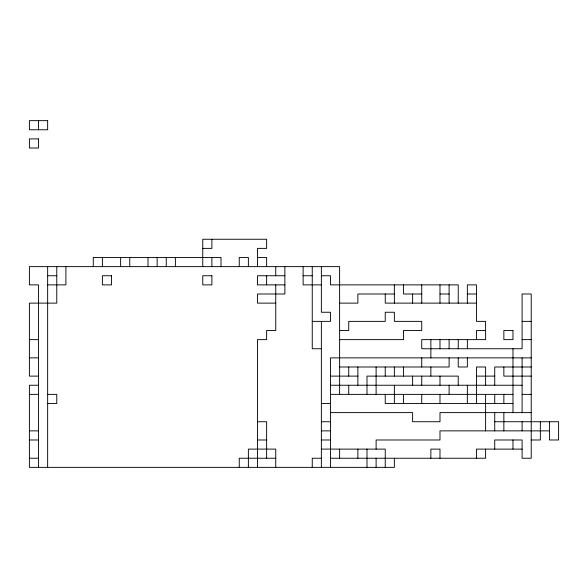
<?xml version="1.0" encoding="UTF-8"?>
<svg xmlns="http://www.w3.org/2000/svg" width="588" height="588" viewBox="0 0 588 588"><rect width="100%" height="100%" fill="white"/><g stroke="black" fill="none" stroke-linecap="round" stroke-linejoin="round"><path stroke-width="0.88" d="M202.757 248.379L211.886 248.379L211.886 239.257M257.5 257.5L266.629 257.5L266.629 266.629M47.65 275.75L56.771 275.75M284.879 275.75L257.5 275.75L257.5 284.879L284.879 284.879M303.121 275.75L312.25 275.75M321.371 275.75L330.5 275.75L330.5 284.879L458.236 284.879L458.236 303.121M47.65 284.879L65.9 284.879L65.9 266.629M321.371 284.879L303.121 284.879L303.121 266.629M394.364 294L357.871 294L357.871 303.121L339.621 303.121M421.736 294L403.493 294L403.493 284.879M439.986 294L449.107 294M467.357 294L476.486 294M275.75 303.121L257.5 303.121L257.5 294L284.879 294L284.879 266.629M476.486 303.121L385.243 303.121L385.243 294M312.25 321.371L330.5 321.371L330.5 312.25L321.371 312.25L321.371 266.629M522.1 321.371L531.229 321.371M339.621 330.5L348.743 330.5L348.743 321.371L385.243 321.371L385.243 312.25L394.364 312.25L394.364 321.371L421.736 321.371L421.736 330.5L403.493 330.5L403.493 339.621L339.621 339.621M485.607 330.5L476.486 330.5L476.486 339.621M29.4 339.621L38.521 339.621M522.1 339.621L531.229 339.621M321.371 348.743L312.25 348.743L312.25 266.629M29.4 357.871L38.521 357.871M531.229 357.871L330.5 357.871L330.5 467.357M339.621 366.993L449.107 366.993L449.107 357.871M531.229 366.993L494.728 366.993L494.728 385.243M38.521 376.114L29.4 376.114L29.4 303.121L56.771 303.121L56.771 266.629M330.5 376.114L357.871 376.114M476.486 376.114L494.728 376.114M531.229 376.114L503.857 376.114L503.857 366.993M38.521 385.243L29.4 385.243L29.4 467.357L394.364 467.357L394.364 458.236M330.5 385.243L522.1 385.243M29.4 394.364L38.521 394.364M47.65 394.364L56.771 394.364L56.771 403.493L47.65 403.493M330.5 394.364L512.979 394.364M522.1 394.364L531.229 394.364M321.371 403.493L330.5 403.493M512.979 403.493L385.243 403.493L385.243 394.364M330.5 412.614L412.614 412.614L412.614 421.736L439.986 421.736L439.986 412.614L531.229 412.614M257.5 421.736L266.629 421.736L266.629 458.236M321.371 421.736L330.5 421.736M494.728 421.736L558.6 421.736L558.6 439.986L549.479 439.986L549.479 421.736M29.4 430.864L38.521 430.864M321.371 430.864L330.5 430.864M549.479 430.864L439.986 430.864L439.986 439.986L376.114 439.986L376.114 449.107M29.4 439.986L38.521 439.986M257.5 439.986L266.629 439.986M321.371 439.986L330.5 439.986M531.229 439.986L540.35 439.986L540.35 421.736M321.371 449.107L385.243 449.107L385.243 467.357M522.1 449.107L476.486 449.107L476.486 458.236M29.4 458.236L38.521 458.236M275.75 458.236L239.257 458.236L239.257 467.357M321.371 458.236L312.25 458.236L312.25 467.357M330.5 458.236L485.607 458.236L485.607 449.107M522.1 357.871L522.1 412.614M522.1 421.736L522.1 430.864M512.979 348.743L512.979 412.614M512.979 439.986L512.979 449.107M503.857 394.364L503.857 403.493M503.857 412.614L503.857 430.864M494.728 394.364L494.728 403.493M494.728 412.614L494.728 430.864M494.728 449.107L494.728 439.986L522.1 439.986L522.1 458.236L531.229 458.236L531.229 294L522.1 294L522.1 348.743L421.736 348.743L421.736 339.621L485.607 339.621L485.607 321.371L476.486 321.371L476.486 284.879L467.357 284.879L467.357 303.121M485.607 385.243L485.607 366.993L476.486 366.993L476.486 403.493M485.607 394.364L485.607 430.864M467.357 339.621L467.357 348.743M467.357 357.871L467.357 366.993L458.236 366.993L458.236 357.871M467.357 385.243L467.357 403.493M458.236 339.621L458.236 348.743M458.236 385.243L458.236 376.114L366.993 376.114L366.993 394.364M449.107 284.879L449.107 303.121M449.107 339.621L449.107 348.743M449.107 385.243L449.107 394.364M439.986 284.879L439.986 303.121M439.986 339.621L439.986 348.743M439.986 376.114L439.986 385.243M439.986 394.364L439.986 403.493M439.986 458.236L439.986 449.107L430.864 449.107L430.864 458.236M430.864 339.621L430.864 357.871M430.864 366.993L430.864 376.114M421.736 284.879L421.736 303.121M421.736 357.871L421.736 366.993M421.736 376.114L421.736 385.243M421.736 394.364L421.736 403.493M412.614 294L412.614 303.121M412.614 376.114L412.614 385.243M403.493 366.993L403.493 376.114M403.493 394.364L403.493 403.493M394.364 284.879L394.364 303.121M394.364 366.993L394.364 376.114M394.364 385.243L394.364 403.493M385.243 366.993L385.243 376.114M376.114 366.993L376.114 394.364M376.114 458.236L376.114 467.357M366.993 449.107L366.993 467.357M357.871 366.993L357.871 385.243M357.871 449.107L357.871 458.236M348.743 366.993L348.743 376.114M348.743 385.243L348.743 394.364M339.621 394.364L339.621 266.629L29.4 266.629L29.4 284.879L38.521 284.879L38.521 467.357M339.621 449.107L339.621 458.236M321.371 321.371L321.371 467.357M275.75 266.629L275.75 275.75M275.75 284.879L275.75 330.5L266.629 330.5L266.629 339.621L257.5 339.621L257.5 467.357M275.75 467.357L275.75 449.107L248.379 449.107L248.379 467.357M266.629 275.75L266.629 284.879M257.5 266.629L257.5 248.379L266.629 248.379L266.629 239.257L202.757 239.257L202.757 266.629M248.379 266.629L248.379 257.5L239.257 257.5L239.257 266.629M221.007 266.629L221.007 257.5L93.272 257.5L93.272 266.629M211.886 257.5L211.886 266.629M175.386 257.5L175.386 266.629M166.264 257.5L166.264 266.629M157.136 257.5L157.136 266.629M148.014 257.5L148.014 266.629M129.764 257.5L129.764 266.629M120.643 257.5L120.643 266.629M102.393 257.5L102.393 266.629M47.65 266.629L47.65 467.357M38.521 120.643L38.521 129.764M47.65 120.643L29.4 120.643L29.4 129.764L47.65 129.764L47.65 120.643M38.521 138.893L29.4 138.893L29.4 148.014L38.521 148.014L38.521 138.893M111.514 275.75L102.393 275.75L102.393 284.879L111.514 284.879L111.514 275.75M211.886 275.75L202.757 275.75L202.757 284.879L211.886 284.879L211.886 275.75M512.979 330.5L503.857 330.5L503.857 339.621L512.979 339.621L512.979 330.5"/></g></svg>
